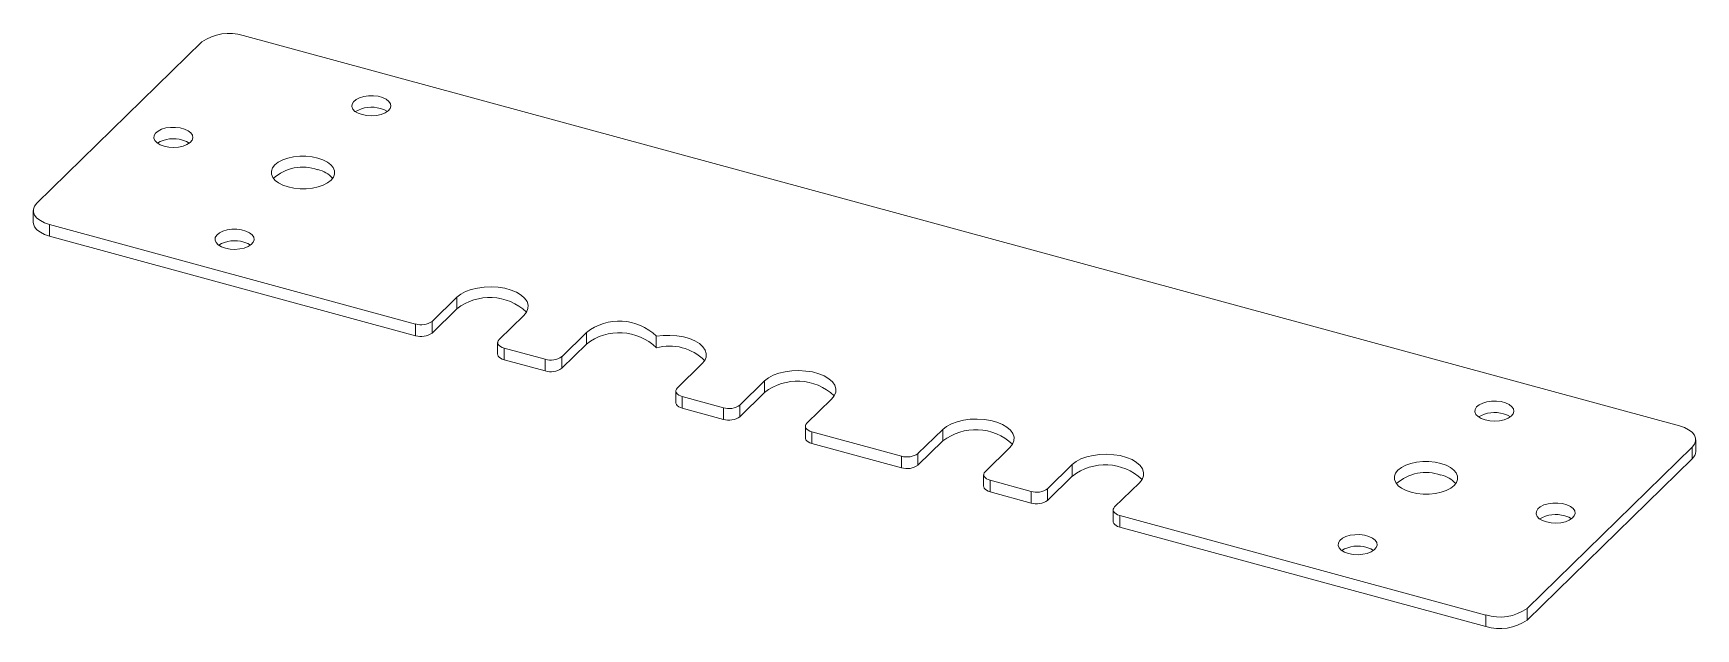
# Paper-space layout '_Trimetric' of a CAD drawing. Header units: millimetres. Extents: x -68 to 68, y -24 to 25.
import ezdxf

# ---------------------------------------------------------------- set-up
doc = ezdxf.new("R2010")
doc.units = ezdxf.units.MM

psp = doc.layouts.new('_Trimetric')

# ---------------------------------------------------------------- linework, layer by layer
at = {"color": 7, "linetype": 'Continuous', "lineweight": 15}
for p, q in [((66.75, -7.29), (-50.88, 24.68)), ((-54.26, 24.14), (-67.79, 10.93)), ((-68.08, 10.33), (-68.08, 9.38)), ((-66.75, 9.19), (-36.77, 1.04)), ((-66.75, 9.19), (-66.75, 8.24)), ((-66.75, 8.24), (-36.77, 0.09)), ((-33.39, 3.24), (-35.41, 1.26)), ((-33.39, 2.29), (-33.39, 3.24)), ((-33.39, 2.29), (-35.41, 0.31)), ((-29.93, -0.23), (-27.9, 1.75)), ((-36.77, 0.09), (-36.77, 1.04)), ((-35.41, 1.26), (-35.41, 0.31)), ((-22.77, 0.35), (-24.8, -1.63)), ((-22.77, -0.6), (-22.77, 0.35)), ((-17.05, 0.04), (-17.05, -0.91)), ((-30.05, -0.47), (-30.05, -1.42)), ((-29.51, -0.93), (-26.15, -1.84)), ((-29.51, -0.93), (-29.51, -1.88)), ((-22.77, -0.6), (-24.8, -2.58)), ((-29.51, -1.88), (-26.15, -2.79)), ((-26.15, -2.79), (-26.15, -1.84)), ((-24.8, -1.63), (-24.8, -2.58)), ((-15.34, -4.2), (-13.31, -2.22)), ((-8.18, -3.61), (-10.21, -5.59)), ((-8.18, -4.56), (-8.18, -3.61)), ((-15.45, -4.44), (-15.45, -5.39)), ((-14.92, -4.89), (-11.56, -5.81)), ((-14.92, -4.89), (-14.92, -5.84)), ((-8.18, -4.56), (-10.21, -6.54)), ((-4.73, -7.08), (-2.7, -5.1)), ((-14.92, -5.84), (-11.56, -6.76)), ((-11.56, -6.76), (-11.56, -5.81)), ((-10.21, -5.59), (-10.21, -6.54)), ((-4.84, -7.32), (-4.84, -8.27)), ((-4.31, -7.78), (3.03, -9.77)), ((-4.31, -7.78), (-4.31, -8.73)), ((6.41, -7.58), (4.38, -9.56)), ((6.41, -8.53), (6.41, -7.58)), ((-4.31, -8.73), (3.03, -10.72)), ((6.41, -8.53), (4.38, -10.51)), ((9.87, -11.05), (11.9, -9.07)), ((54.26, -22.24), (67.79, -9.03)), ((67.79, -9.03), (67.79, -9.98)), ((68.08, -9.38), (68.08, -8.43)), ((3.03, -10.72), (3.03, -9.77)), ((4.38, -9.56), (4.38, -10.51)), ((17.02, -10.46), (15, -12.44)), ((17.02, -11.41), (17.02, -10.46)), ((54.26, -23.19), (67.79, -9.98)), ((9.75, -11.29), (9.75, -12.24)), ((10.29, -11.74), (13.65, -12.66)), ((10.29, -11.74), (10.29, -12.7)), ((17.02, -11.41), (15, -13.39)), ((20.48, -13.93), (22.51, -11.95)), ((10.29, -12.7), (13.65, -13.61)), ((13.65, -13.61), (13.65, -12.66)), ((15, -12.44), (15, -13.39)), ((20.36, -14.17), (20.36, -15.12)), ((20.9, -14.63), (50.88, -22.78)), ((20.9, -14.63), (20.9, -15.58)), ((20.9, -15.58), (50.88, -23.73)), ((50.88, -22.78), (50.88, -23.73)), ((54.26, -22.24), (54.26, -23.19))]:
    psp.add_line(p, q, dxfattribs=at)
at = {"color": 7, "linetype": 'Continuous', "lineweight": 15, "flags": 128}
for points in [[(-41.14, 18.19), (-40.76, 18.12), (-40.36, 18.09), (-39.97, 18.12), (-39.59, 18.2), (-39.27, 18.33), (-39.02, 18.49), (-38.86, 18.68), (-38.79, 18.88), (-38.82, 19.08), (-38.95, 19.28), (-39.17, 19.45), (-39.47, 19.59), (-39.83, 19.69), (-40.22, 19.74), (-40.62, 19.73), (-41, 19.68), (-41.35, 19.57), (-41.64, 19.43), (-41.85, 19.25), (-41.97, 19.06), (-41.98, 18.85), (-41.9, 18.65), (-41.73, 18.46), (-41.46, 18.31), (-41.14, 18.19)], [(-39.08, 18.44), (-39.31, 18.58), (-39.64, 18.69)], [(-57.35, 15.61), (-56.97, 15.53), (-56.58, 15.51), (-56.18, 15.54), (-55.81, 15.62), (-55.49, 15.74), (-55.24, 15.91), (-55.07, 16.09), (-55, 16.3), (-55.04, 16.5), (-55.17, 16.7), (-55.39, 16.87), (-55.68, 17.01), (-56.04, 17.11), (-56.43, 17.15), (-56.83, 17.15), (-57.22, 17.1), (-57.57, 16.99), (-57.85, 16.85), (-58.06, 16.67), (-58.18, 16.48), (-58.2, 16.27), (-58.12, 16.07), (-57.94, 15.88), (-57.68, 15.72), (-57.35, 15.61)], [(-55.3, 15.86), (-55.53, 15.99), (-55.86, 16.11)], [(-47.2, 12.27), (-46.73, 12.17), (-46.23, 12.12), (-45.72, 12.12), (-45.22, 12.17), (-44.75, 12.27), (-44.33, 12.42), (-43.97, 12.61), (-43.69, 12.83), (-43.5, 13.07), (-43.4, 13.33), (-43.4, 13.59), (-43.51, 13.85), (-43.7, 14.09), (-43.99, 14.31), (-44.35, 14.49), (-44.78, 14.63), (-45.25, 14.73), (-45.75, 14.78), (-46.26, 14.78), (-46.76, 14.73), (-47.23, 14.63), (-47.65, 14.48), (-48.01, 14.29), (-48.29, 14.08), (-48.48, 13.83), (-48.58, 13.57), (-48.58, 13.31), (-48.47, 13.05), (-48.28, 12.81), (-47.99, 12.6), (-47.63, 12.41), (-47.2, 12.27)], [(-67.79, 10.93), (-67.98, 10.7), (-68.07, 10.45), (-68.07, 10.2), (-67.97, 9.95), (-67.78, 9.72), (-67.5, 9.51), (-67.16, 9.33), (-66.75, 9.19)], [(-68.08, 9.38), (-68.07, 9.25), (-67.97, 9), (-67.78, 8.77), (-67.5, 8.56), (-67.16, 8.38), (-66.75, 8.24)], [(-52.34, 7.26), (-51.96, 7.18), (-51.56, 7.16), (-51.17, 7.19), (-50.8, 7.27), (-50.48, 7.39), (-50.22, 7.55), (-50.06, 7.74), (-49.99, 7.95), (-50.02, 8.15), (-50.15, 8.35), (-50.37, 8.52), (-50.67, 8.66), (-51.03, 8.76), (-51.42, 8.8), (-51.82, 8.8), (-52.2, 8.75), (-52.55, 8.64), (-52.84, 8.5), (-53.05, 8.32), (-53.17, 8.12), (-53.18, 7.92), (-53.1, 7.72), (-52.93, 7.53), (-52.67, 7.37), (-52.34, 7.26)], [(-50.28, 7.51), (-50.51, 7.64), (-50.84, 7.76)], [(-33.39, 3.24), (-33.07, 3.48), (-32.68, 3.7), (-32.21, 3.87), (-31.7, 3.99), (-31.14, 4.07), (-30.57, 4.09), (-30, 4.06), (-29.46, 3.97), (-28.95, 3.83), (-28.5, 3.65), (-28.13, 3.42), (-27.84, 3.17), (-27.64, 2.89), (-27.55, 2.6), (-27.57, 2.31), (-27.68, 2.02), (-27.9, 1.75)], [(-17.05, 0.04), (-16.5, 0.11), (-15.93, 0.12), (-15.37, 0.08), (-14.83, -0.01), (-14.33, -0.15), (-13.89, -0.33), (-13.52, -0.55), (-13.24, -0.81), (-13.05, -1.08), (-12.96, -1.37), (-12.97, -1.66), (-13.09, -1.95), (-13.31, -2.22)], [(-29.93, -0.23), (-30.01, -0.32), (-30.04, -0.42), (-30.04, -0.52), (-30, -0.62), (-29.93, -0.72), (-29.82, -0.8), (-29.68, -0.87), (-29.51, -0.93)], [(-29.51, -1.88), (-29.68, -1.82), (-29.82, -1.75), (-29.93, -1.67), (-30, -1.58), (-30.04, -1.48), (-30.05, -1.42)], [(-8.18, -3.61), (-7.87, -3.37), (-7.47, -3.15), (-7.01, -2.98), (-6.49, -2.86), (-5.94, -2.78), (-5.37, -2.76), (-4.8, -2.8), (-4.25, -2.88), (-3.75, -3.02), (-3.3, -3.2), (-2.92, -3.43), (-2.63, -3.68), (-2.44, -3.96), (-2.35, -4.25), (-2.36, -4.54), (-2.48, -4.83), (-2.7, -5.1)], [(-15.34, -4.2), (-15.41, -4.29), (-15.45, -4.39), (-15.45, -4.49), (-15.41, -4.59), (-15.33, -4.68), (-15.22, -4.77), (-15.08, -4.84), (-14.92, -4.89)], [(-14.92, -5.84), (-15.08, -5.79), (-15.22, -5.72), (-15.33, -5.63), (-15.41, -5.54), (-15.45, -5.44), (-15.45, -5.39)], [(50.84, -6.81), (51.22, -6.88), (51.62, -6.91), (52.01, -6.88), (52.38, -6.8), (52.71, -6.67), (52.96, -6.51), (53.12, -6.32), (53.19, -6.12), (53.16, -5.91), (53.03, -5.72), (52.81, -5.55), (52.51, -5.41), (52.15, -5.31), (51.76, -5.26), (51.36, -5.27), (50.98, -5.32), (50.63, -5.42), (50.34, -5.57), (50.13, -5.74), (50.01, -5.94), (50, -6.15), (50.08, -6.35), (50.25, -6.53), (50.51, -6.69), (50.84, -6.81)], [(6.41, -7.58), (6.72, -7.33), (7.12, -7.12), (7.58, -6.95), (8.1, -6.82), (8.66, -6.75), (9.23, -6.73), (9.79, -6.76), (10.34, -6.85), (10.85, -6.99), (11.3, -7.17), (11.67, -7.39), (11.96, -7.65), (12.15, -7.92), (12.25, -8.21), (12.23, -8.51), (12.11, -8.8), (11.9, -9.07)], [(52.9, -6.56), (52.67, -6.42), (52.34, -6.3)], [(-4.73, -7.08), (-4.8, -7.18), (-4.84, -7.27), (-4.84, -7.38), (-4.8, -7.47), (-4.72, -7.57), (-4.61, -7.65), (-4.47, -7.72), (-4.31, -7.78)], [(67.79, -9.03), (67.98, -8.8), (68.07, -8.55), (68.07, -8.29), (67.97, -8.05), (67.78, -7.81), (67.5, -7.61), (67.16, -7.43), (66.75, -7.29)], [(-4.31, -8.73), (-4.47, -8.67), (-4.61, -8.6), (-4.72, -8.52), (-4.8, -8.43), (-4.84, -8.33), (-4.84, -8.27)], [(17.02, -10.46), (17.34, -10.22), (17.73, -10), (18.2, -9.83), (18.72, -9.71), (19.27, -9.63), (19.84, -9.61), (20.41, -9.65), (20.95, -9.73), (21.46, -9.87), (21.91, -10.05), (22.28, -10.28), (22.57, -10.53), (22.77, -10.81), (22.86, -11.1), (22.85, -11.39), (22.73, -11.68), (22.51, -11.95)], [(44.78, -12.73), (45.25, -12.83), (45.75, -12.88), (46.26, -12.88), (46.76, -12.83), (47.23, -12.73), (47.65, -12.58), (48.01, -12.39), (48.29, -12.17), (48.48, -11.93), (48.58, -11.67), (48.58, -11.41), (48.47, -11.15), (48.28, -10.91), (47.99, -10.69), (47.63, -10.51), (47.2, -10.36), (46.73, -10.26), (46.23, -10.21), (45.72, -10.22), (45.22, -10.27), (44.75, -10.37), (44.33, -10.52), (43.97, -10.7), (43.69, -10.92), (43.5, -11.17), (43.4, -11.42), (43.4, -11.69), (43.51, -11.94), (43.7, -12.19), (43.99, -12.4), (44.35, -12.59), (44.78, -12.73)], [(10.29, -12.7), (10.12, -12.64), (9.98, -12.57), (9.87, -12.48), (9.8, -12.39), (9.76, -12.29), (9.75, -12.24)], [(9.87, -11.05), (9.79, -11.14), (9.76, -11.24), (9.76, -11.34), (9.8, -11.44), (9.87, -11.53), (9.98, -11.62), (10.12, -11.69), (10.29, -11.74)], [(55.86, -15.16), (56.23, -15.23), (56.63, -15.26), (57.03, -15.23), (57.4, -15.15), (57.72, -15.02), (57.97, -14.86), (58.13, -14.67), (58.2, -14.47), (58.17, -14.26), (58.04, -14.07), (57.82, -13.9), (57.52, -13.76), (57.17, -13.66), (56.78, -13.61), (56.38, -13.62), (55.99, -13.67), (55.64, -13.77), (55.35, -13.92), (55.14, -14.09), (55.03, -14.29), (55.01, -14.5), (55.09, -14.7), (55.27, -14.89), (55.53, -15.04), (55.86, -15.16)], [(20.48, -13.93), (20.41, -14.03), (20.37, -14.12), (20.37, -14.23), (20.41, -14.32), (20.49, -14.42), (20.6, -14.5), (20.73, -14.57), (20.9, -14.63)], [(57.91, -14.91), (57.68, -14.77), (57.35, -14.65)], [(20.9, -15.58), (20.73, -15.52), (20.6, -15.45), (20.49, -15.37), (20.41, -15.28), (20.37, -15.18), (20.36, -15.12)], [(39.64, -17.74), (40.02, -17.82), (40.42, -17.84), (40.81, -17.81), (41.18, -17.73), (41.5, -17.6), (41.75, -17.44), (41.92, -17.25), (41.99, -17.05), (41.96, -16.85), (41.83, -16.65), (41.6, -16.48), (41.31, -16.34), (40.95, -16.24), (40.56, -16.19), (40.16, -16.2), (39.78, -16.25), (39.43, -16.36), (39.14, -16.5), (38.93, -16.68), (38.81, -16.87), (38.79, -17.08), (38.88, -17.28), (39.05, -17.47), (39.31, -17.62), (39.64, -17.74)], [(41.7, -17.49), (41.46, -17.35), (41.14, -17.24)]]:
    psp.add_lwpolyline(points, dxfattribs=at)
at = {"color": 7, "linetype": 'Continuous', "lineweight": 15}
for centre, radius, start, end in [((-52.03, 21), 3.85, 72.696, 125.3989), ((-40.38, 16.24), 2.56, 73.235, 120.8194), ((-56.6, 13.66), 2.56, 73.235, 120.8194), ((-46, 10.23), 3.66, 70.5465, 131.463), ((-45.21, 11.54), 2.19, 41.0482, 78.5312), ((-51.58, 5.31), 2.56, 73.235, 120.8194), ((-30.69, -1.15), 4.37, 46.504, 128.0848), ((-36.31, 2.52), 1.54, 252.696, 305.3989), ((-36.31, 1.56), 1.54, 252.696, 305.3989), ((-20.09, -3.05), 4.34, 45.4662, 128.2453), ((-20.09, -4), 4.34, 45.4662, 128.2453), ((-15.95, -4.79), 4.03, 44.8263, 105.7961), ((-25.69, -0.37), 1.54, 252.696, 305.3989), ((-25.69, -1.32), 1.54, 252.696, 305.3989), ((-5.49, -8), 4.37, 46.504, 128.0848), ((-11.1, -4.34), 1.54, 252.696, 305.3989), ((-11.1, -5.29), 1.54, 252.696, 305.3989), ((51.6, -8.76), 2.56, 73.235, 120.8194), ((9.11, -11.97), 4.37, 46.504, 128.0848), ((67.25, -9.35), 0.83, 310.6406, 357.9975), ((3.49, -8.3), 1.54, 252.696, 305.3989), ((3.49, -9.25), 1.54, 252.696, 305.3989), ((19.72, -14.85), 4.37, 46.504, 128.0848), ((45.98, -14.77), 3.66, 70.5465, 131.463), ((46.77, -13.46), 2.19, 41.0482, 78.5312), ((14.1, -11.19), 1.54, 252.696, 305.3989), ((14.1, -12.14), 1.54, 252.696, 305.3989), ((56.61, -17.11), 2.56, 73.235, 120.8194), ((40.4, -19.69), 2.56, 73.235, 120.8194), ((52.03, -19.1), 3.85, 252.696, 305.3989), ((52.03, -20.05), 3.85, 252.696, 305.3989)]:
    psp.add_arc(centre, radius, start, end, dxfattribs=at)

doc.saveas('drawing.dxf')
